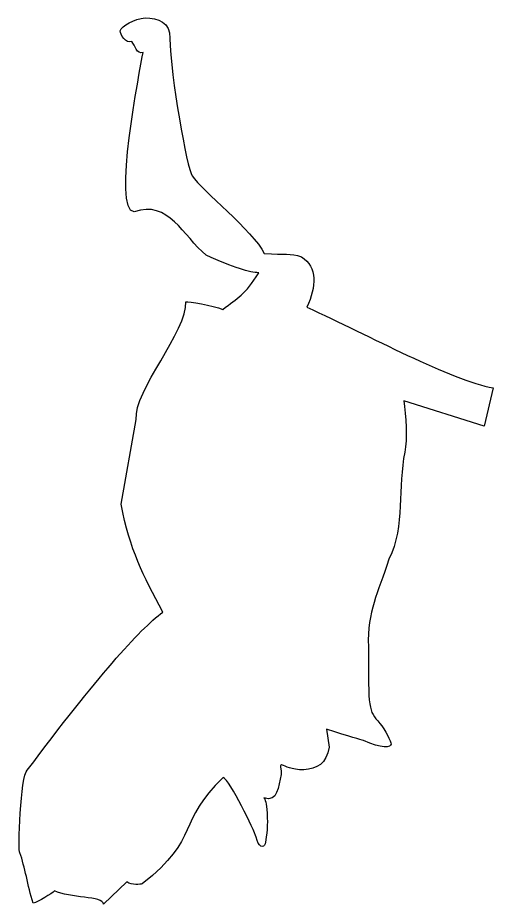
# Model space of a CAD drawing. Header units: centimetres. Extents: x -7.1 to 27.8, y -26.2 to 9.4.
# Drawn here: x 16.88 to 22.53, y -26.21 to -15.68 of the extents above; entities that cross this region are included whole.
import ezdxf

# ---------------------------------------------------------------- set-up
doc = ezdxf.new("R2010")
doc.units = ezdxf.units.CM
doc.header["$MEASUREMENT"] = 0
doc.layers.add('Layer 1', color=7, linetype='Continuous')

msp = doc.modelspace()

# ---------------------------------------------------------------- linework, layer by layer
at = {"layer": 'Layer 1', "color": 69}
msp.add_open_spline([(18.39297, -15.68425), (18.2651, -15.69286), (18.10815, -15.77829), (18.09696, -15.83638), (18.09696, -15.83638), (18.08895, -15.87798), (18.16599, -15.99764), (18.23422, -15.96206), (18.23422, -15.96206), (18.27081, -16.00818), (18.29392, -16.12239), (18.36816, -16.09352), (18.36816, -16.09352), (18.33244, -16.29129), (17.99849, -17.97316), (18.2615, -17.9853), (18.2615, -17.9853), (18.66826, -17.84109), (18.84436, -18.27155), (19.11809, -18.50123), (19.11809, -18.50123), (19.44354, -18.64709), (19.63859, -18.70735), (19.74151, -18.70876), (19.74151, -18.70876), (19.57924, -18.97179), (19.49458, -19.00707), (19.31405, -19.14367), (19.31405, -19.14367), (19.19979, -19.09983), (18.9017, -19.0418), (18.87666, -19.0552), (18.87666, -19.0552), (18.89483, -19.39289), (18.25606, -20.11431), (18.28548, -20.44923), (18.28548, -20.44923), (18.28548, -20.44923), (18.10689, -21.45795), (18.10689, -21.45795), (18.10689, -21.45795), (18.21109, -21.99844), (18.36777, -22.30062), (18.60133, -22.73622), (18.60133, -22.73622), (18.31733, -22.95189), (17.82113, -23.50836), (16.99067, -24.61559), (16.99067, -24.61559), (16.91022, -24.66943), (16.87762, -25.58916), (16.90303, -25.5962), (16.90303, -25.5962), (16.96481, -25.7592), (16.99462, -25.98342), (17.06013, -26.19399), (17.06013, -26.19399), (17.12444, -26.17358), (17.28198, -26.08192), (17.31479, -26.04516), (17.31479, -26.04516), (17.49383, -26.13963), (17.89263, -26.10143), (17.89853, -26.20557), (17.89853, -26.20557), (17.89853, -26.20557), (18.17303, -25.94098), (18.17303, -25.94098), (18.17303, -25.94098), (18.23843, -25.98753), (18.33428, -25.96413), (18.35824, -25.96413), (18.35824, -25.96413), (19.05544, -25.40953), (18.76581, -25.22611), (19.31983, -24.69909), (19.31983, -24.69909), (19.39532, -24.73071), (19.69326, -25.33313), (19.71009, -25.40934), (19.71009, -25.40934), (19.73627, -25.52781), (19.80266, -25.54444), (19.81758, -25.48788), (19.81758, -25.48788), (19.82718, -25.4515), (19.84929, -25.2911), (19.84404, -25.18196), (19.84404, -25.18196), (19.83596, -25.01382), (19.83039, -24.98752), (19.80353, -24.94218), (19.80353, -24.94218), (19.96888, -25.0018), (19.9723, -24.80621), (20.01023, -24.66354), (20.01023, -24.66354), (19.99189, -24.44843), (19.97517, -24.60266), (20.27812, -24.61145), (20.27812, -24.61145), (20.43326, -24.59491), (20.54836, -24.5396), (20.57909, -24.34108), (20.57909, -24.34108), (20.57909, -24.34108), (20.54849, -24.12693), (20.54849, -24.12693), (20.54849, -24.12693), (20.82411, -24.21793), (20.95684, -24.25031), (20.98671, -24.26253), (20.98671, -24.26253), (21.20424, -24.35891), (21.31496, -24.34767), (21.31496, -24.30387), (21.31496, -24.30387), (21.31496, -24.27677), (21.2444, -24.13353), (21.18018, -24.05831), (21.18018, -24.05831), (21.04252, -23.89703), (21.04628, -23.90228), (21.04459, -23.15046), (21.04459, -23.15046), (21.03478, -22.7121), (21.15375, -22.52991), (21.28932, -22.10783), (21.28932, -22.10783), (21.48576, -21.71257), (21.38963, -21.25147), (21.47867, -20.83701), (21.47867, -20.83701), (21.50952, -20.68838), (21.49139, -20.40374), (21.46626, -20.22764), (21.46626, -20.22764), (21.46626, -20.22764), (22.4229, -20.5286), (22.4229, -20.5286), (22.4229, -20.5286), (22.4229, -20.5286), (22.52956, -20.0755), (22.52956, -20.0755), (22.52956, -20.0755), (22.02709, -19.9872), (21.05383, -19.4544), (20.31533, -19.11804), (20.31533, -19.11804), (20.42504, -18.87212), (20.44211, -18.64533), (20.24918, -18.51859), (20.24918, -18.51859), (20.11246, -18.47026), (20.06047, -18.50161), (19.80849, -18.48056), (19.80849, -18.48056), (19.67367, -18.21019), (19.06663, -17.73252), (18.95024, -17.55948), (18.95024, -17.55948), (18.89094, -17.47481), (18.69424, -16.37829), (18.68566, -15.92485), (18.68566, -15.92485), (18.69305, -15.73962), (18.54388, -15.68157), (18.39297, -15.68425)], degree=3, knots=[0, 0, 0, 0, 0.02325581, 0.02325581, 0.02325581, 0.02325581, 0.04651163, 0.04651163, 0.04651163, 0.04651163, 0.06976744, 0.06976744, 0.06976744, 0.06976744, 0.09302326, 0.09302326, 0.09302326, 0.09302326, 0.11627907, 0.11627907, 0.11627907, 0.11627907, 0.13953488, 0.13953488, 0.13953488, 0.13953488, 0.1627907, 0.1627907, 0.1627907, 0.1627907, 0.18604651, 0.18604651, 0.18604651, 0.18604651, 0.20930233, 0.20930233, 0.20930233, 0.20930233, 0.23255814, 0.23255814, 0.23255814, 0.23255814, 0.25581395, 0.25581395, 0.25581395, 0.25581395, 0.27906977, 0.27906977, 0.27906977, 0.27906977, 0.30232558, 0.30232558, 0.30232558, 0.30232558, 0.3255814, 0.3255814, 0.3255814, 0.3255814, 0.34883721, 0.34883721, 0.34883721, 0.34883721, 0.37209302, 0.37209302, 0.37209302, 0.37209302, 0.39534884, 0.39534884, 0.39534884, 0.39534884, 0.41860465, 0.41860465, 0.41860465, 0.41860465, 0.44186047, 0.44186047, 0.44186047, 0.44186047, 0.46511628, 0.46511628, 0.46511628, 0.46511628, 0.48837209, 0.48837209, 0.48837209, 0.48837209, 0.51162791, 0.51162791, 0.51162791, 0.51162791, 0.53488372, 0.53488372, 0.53488372, 0.53488372, 0.55813953, 0.55813953, 0.55813953, 0.55813953, 0.58139535, 0.58139535, 0.58139535, 0.58139535, 0.60465116, 0.60465116, 0.60465116, 0.60465116, 0.62790698, 0.62790698, 0.62790698, 0.62790698, 0.65116279, 0.65116279, 0.65116279, 0.65116279, 0.6744186, 0.6744186, 0.6744186, 0.6744186, 0.69767442, 0.69767442, 0.69767442, 0.69767442, 0.72093023, 0.72093023, 0.72093023, 0.72093023, 0.74418605, 0.74418605, 0.74418605, 0.74418605, 0.76744186, 0.76744186, 0.76744186, 0.76744186, 0.79069767, 0.79069767, 0.79069767, 0.79069767, 0.81395349, 0.81395349, 0.81395349, 0.81395349, 0.8372093, 0.8372093, 0.8372093, 0.8372093, 0.86046512, 0.86046512, 0.86046512, 0.86046512, 0.88372093, 0.88372093, 0.88372093, 0.88372093, 0.90697674, 0.90697674, 0.90697674, 0.90697674, 0.93023256, 0.93023256, 0.93023256, 0.93023256, 0.95348837, 0.95348837, 0.95348837, 0.95348837, 1, 1, 1, 1], dxfattribs=at)

doc.saveas('drawing.dxf')
